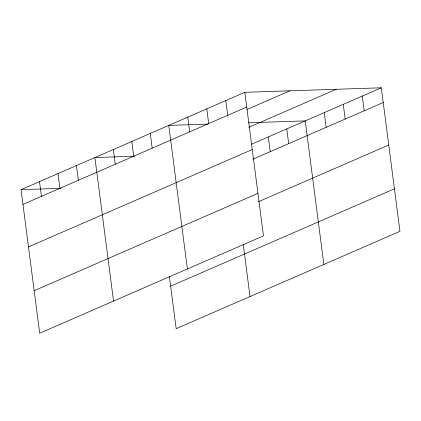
<?xml version="1.0" encoding="UTF-8"?>
<svg xmlns="http://www.w3.org/2000/svg" width="421" height="421" viewBox="0 0 421 421"><rect width="100%" height="100%" fill="white"/><g stroke="black" fill="none" stroke-linecap="round" stroke-linejoin="round"><path stroke-width="0.63" d="M244.822 92.315L263.467 235.86L39.695 333.211L21.05 189.671L244.822 92.315L381.305 87.789L399.95 231.329L176.178 328.685L169.4 276.513M22.96 204.395L246.738 107.039M247.069 109.439L289.864 90.82M248.869 127.305L336.268 89.284M251.626 144.208L381.305 87.789M28.486 246.906L252.258 149.55M252.942 159.191L383.221 102.514M34.169 290.7L257.947 193.35M258.462 201.701L388.741 145.024M170.652 286.175L394.43 188.819M207.99 124.116L168.742 125.416L187.382 268.956M248.585 122.769L305.225 120.89L323.865 264.43M134.788 156.217L94.893 157.543L113.538 301.083M21.05 189.671L60.94 188.345M362.286 96.062L364.197 110.786M343.268 104.34L345.178 119.064M324.244 112.612L326.159 127.337M286.764 128.921L288.674 143.645M268.303 136.951L270.214 151.676M225.803 100.593L227.714 115.317M243.243 244.385L250.021 296.558M206.785 108.865L208.695 123.59M187.761 117.143L189.676 131.868M150.281 133.446L152.191 148.171M131.82 141.482L133.731 156.207M113.354 149.513L115.27 164.237M76.433 165.574L78.348 180.299M57.972 173.605L59.887 188.329M39.511 181.64L41.426 196.365"/></g></svg>
